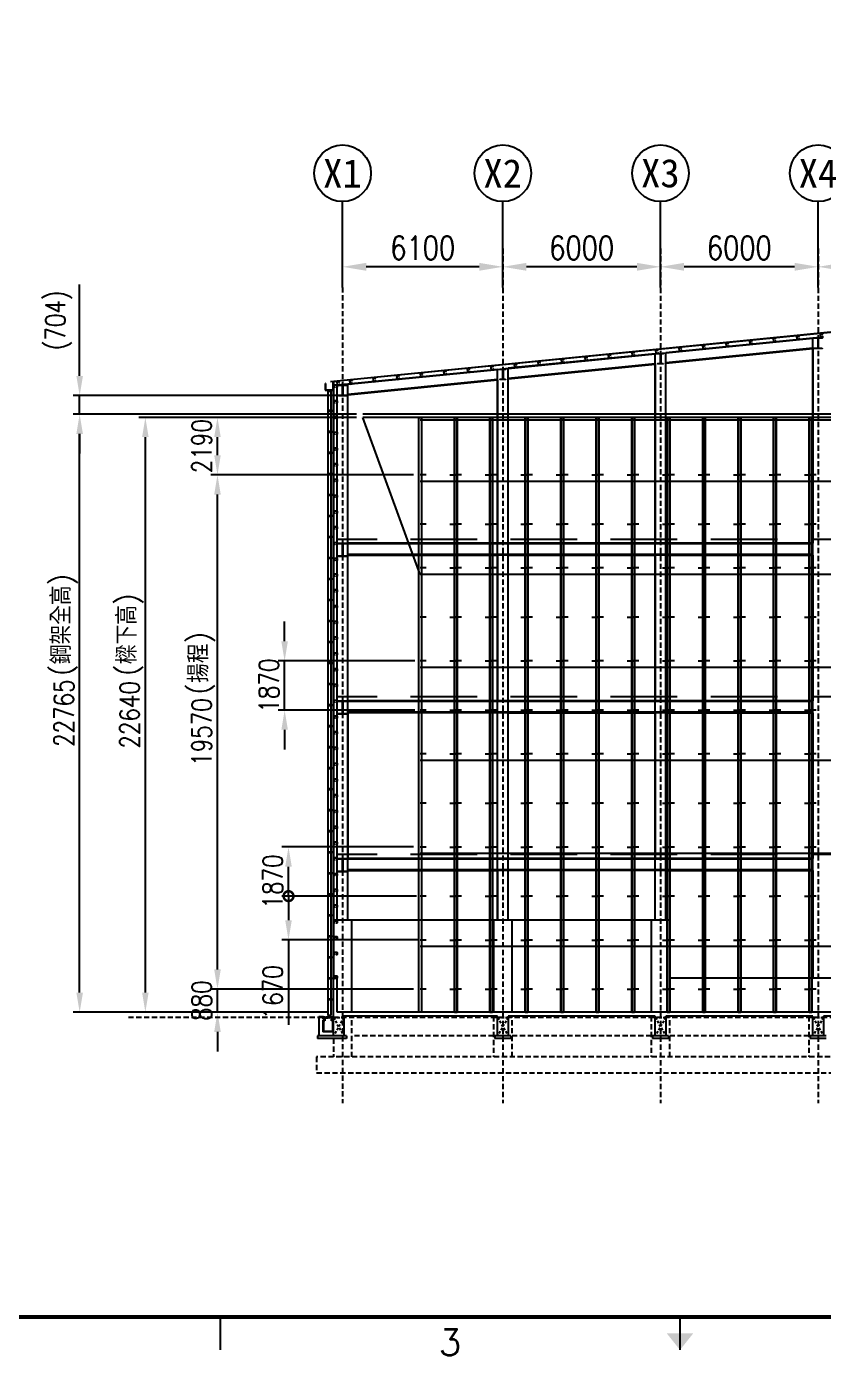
# Model space of a CAD drawing. Extents: x 0 to 210250, y -124674 to 148500.
# Drawn here: x 27758 to 58084, y 2290 to 52868 of the extents above; entities that cross this region are included whole.
import ezdxf
from ezdxf.enums import TextEntityAlignment as Align

# ---------------------------------------------------------------- set-up
doc = ezdxf.new("R2010")
doc.units = 0
doc.header["$LTSCALE"] = 400
doc.header["$PDSIZE"] = 2
for name, pattern in [('CEN', [17, 15, -1, 0, -1]), ('DASHED', [0.75, 0.5, -0.25]), ('DASHED2', [0.375, 0.25, -0.125]), ('HIDDEN', [9.525, 6.35, -3.175]), ('HIDDENX2', [0.75, 0.5, -0.25])]:
    doc.linetypes.add(name, pattern=pattern)
doc.layers.get('0').update_dxf_attribs({"linetype": 'CONTINUOUS'})
doc.layers.get('DEFPOINTS').update_dxf_attribs({"linetype": 'CONTINUOUS'})
for name, color, linetype in [('C1', 1, 'CONTINUOUS'), ('C3', 3, 'CONTINUOUS'), ('C4', 4, 'CONTINUOUS'), ('C5', 5, 'CONTINUOUS'), ('C6', 6, 'CONTINUOUS'), ('CENTER', 6, 'CEN'), ('COLUMN', 1, 'CONTINUOUS'), ('DIM', 2, 'CONTINUOUS'), ('FINISH', 3, 'CONTINUOUS'), ('NOTE', 6, 'CONTINUOUS'), ('PAINT', 3, 'CONTINUOUS'), ('RAIN', 3, 'CONTINUOUS'), ('ROOF-1', 9, 'CONTINUOUS'), ('SECBEAM', 1, 'CONTINUOUS'), ('WALL', 2, 'CONTINUOUS')]:
    doc.layers.add(name, color=color, linetype=linetype)
doc.styles.add('CHINA', font='romans.shx', dxfattribs={"bigfont": 'chineset.shx'})
doc.styles.add('LSP', font='SimSun.ttf')
doc.styles.add('ROMANS', font='romans.shx', dxfattribs={"width": 0.8})
doc.styles.get("Standard").update_dxf_attribs({"font": 'ISOCP.SHX', "bigfont": 'CHINESET.SHX'})
doc.dimstyles.new('AM_ISO', dxfattribs={"dimscale": 300, "dimtxt": 3.5, "dimasz": 3.5, "dimexe": 1, "dimexo": 1, "dimgap": 1.5, "dimtad": 1, "dimdsep": 46, "dimtxsty": 'Standard', "dimcen": 0, "dimclrd": 256, "dimclre": 256, "dimclrt": 256, "dimadec": 0, "dimazin": 2, "dimtp": 0.1, "dimtm": 0.1, "dimtfac": 0.71, "dimtmove": 0, "dimatfit": 3, "dimfxl": 0, "dimlwd": -1, "dimlwe": -1, "dimarcsym": 0})

# ---------------------------------------------------------------- blocks, each defined once
blk = doc.blocks.new('*D71')
at = {"layer": 'DEFPOINTS', "color": 0, "transparency": 16777216}
for p in [(57884, 43725), (57884, 43359), (63884, 43359)]:
    blk.add_point(p, dxfattribs=at)
at = {"layer": 'DIM', "linetype": 'ByBlock', "transparency": 16777216}
for p, q in [((57884, 43659), (57884, 44025)), ((63884, 43659), (63884, 44025)), ((62984, 43725), (58784, 43725))]:
    blk.add_line(p, q, dxfattribs=at)
at = {"layer": 'DIM', "transparency": 16777216}
for points in [[(58784, 43875), (58784, 43575), (57884, 43725)], [(62984, 43875), (62984, 43575), (63884, 43725)]]:
    blk.add_solid(points, dxfattribs=at)
at = {"layer": 'DIM', "transparency": 16777216, "insert": (60884, 44445), "char_height": 900, "attachment_point": 5, "style": 'ROMANS'}
blk.add_mtext('6000', dxfattribs=at)
blk = doc.blocks.new('*D72')
at = {"layer": 'DEFPOINTS', "color": 0, "transparency": 16777216}
for p in [(51884, 43725), (51884, 43359), (57884, 43359)]:
    blk.add_point(p, dxfattribs=at)
at = {"layer": 'DIM', "linetype": 'ByBlock', "transparency": 16777216}
for p, q in [((51884, 43659), (51884, 44025)), ((57884, 43659), (57884, 44025)), ((56984, 43725), (52784, 43725))]:
    blk.add_line(p, q, dxfattribs=at)
at = {"layer": 'DIM', "transparency": 16777216}
for points in [[(52784, 43875), (52784, 43575), (51884, 43725)], [(56984, 43875), (56984, 43575), (57884, 43725)]]:
    blk.add_solid(points, dxfattribs=at)
at = {"layer": 'DIM', "transparency": 16777216, "insert": (54884, 44445), "char_height": 900, "attachment_point": 5, "style": 'ROMANS'}
blk.add_mtext('6000', dxfattribs=at)
blk = doc.blocks.new('*D73')
at = {"layer": 'DEFPOINTS', "color": 0, "transparency": 16777216}
for p in [(45884, 43725), (45884, 43359), (51884, 43359)]:
    blk.add_point(p, dxfattribs=at)
at = {"layer": 'DIM', "linetype": 'ByBlock', "transparency": 16777216}
for p, q in [((45884, 43659), (45884, 44025)), ((51884, 43659), (51884, 44025)), ((50984, 43725), (46784, 43725))]:
    blk.add_line(p, q, dxfattribs=at)
at = {"layer": 'DIM', "transparency": 16777216}
for points in [[(46784, 43875), (46784, 43575), (45884, 43725)], [(50984, 43875), (50984, 43575), (51884, 43725)]]:
    blk.add_solid(points, dxfattribs=at)
at = {"layer": 'DIM', "transparency": 16777216, "insert": (48884, 44445), "char_height": 900, "attachment_point": 5, "style": 'ROMANS'}
blk.add_mtext('6000', dxfattribs=at)
blk = doc.blocks.new('*D74')
at = {"layer": 'DEFPOINTS', "color": 0, "transparency": 16777216}
for p in [(39784, 43725), (39784, 43359), (45884, 43359)]:
    blk.add_point(p, dxfattribs=at)
at = {"layer": 'DIM', "linetype": 'ByBlock', "transparency": 16777216}
for p, q in [((39784, 43659), (39784, 44025)), ((45884, 43659), (45884, 44025)), ((44984, 43725), (40684, 43725))]:
    blk.add_line(p, q, dxfattribs=at)
at = {"layer": 'DIM', "transparency": 16777216}
for points in [[(40684, 43875), (40684, 43575), (39784, 43725)], [(44984, 43875), (44984, 43575), (45884, 43725)]]:
    blk.add_solid(points, dxfattribs=at)
at = {"layer": 'DIM', "transparency": 16777216, "insert": (42834, 44445), "char_height": 900, "attachment_point": 5, "style": 'ROMANS'}
blk.add_mtext('6100', dxfattribs=at)
blk = doc.blocks.new('*D85')
at = {"layer": 'DEFPOINTS', "color": 0, "transparency": 16777216}
for p in [(35023, 16232), (42739, 16232), (39434, 15352)]:
    blk.add_point(p, dxfattribs=at)
at = {"layer": 'DIM', "linetype": 'ByBlock', "transparency": 16777216}
for p, q in [((35023, 16982), (35023, 17732)), ((42489, 16232), (34773, 16232)), ((35023, 15352), (35023, 16232)), ((39184, 15352), (34773, 15352)), ((35023, 14602), (35023, 13852))]:
    blk.add_line(p, q, dxfattribs=at)
at = {"layer": 'DIM', "transparency": 16777216}
for points in [[(34898, 16982), (35148, 16982), (35023, 16232)], [(34898, 14602), (35148, 14602), (35023, 15352)]]:
    blk.add_solid(points, dxfattribs=at)
at = {"layer": 'DIM', "transparency": 16777216, "insert": (34423, 15792), "char_height": 750, "attachment_point": 5, "rotation": 90, "style": 'ROMANS'}
blk.add_mtext('880', dxfattribs=at)
blk = doc.blocks.new('*D86')
at = {"layer": 'DEFPOINTS', "color": 0, "transparency": 16777216}
for p in [(35023, 35802), (42739, 35802), (42739, 16232)]:
    blk.add_point(p, dxfattribs=at)
at = {"layer": 'DIM', "linetype": 'ByBlock', "transparency": 16777216}
for p, q in [((42489, 35802), (34773, 35802)), ((35023, 16982), (35023, 35052)), ((42489, 16232), (34773, 16232))]:
    blk.add_line(p, q, dxfattribs=at)
at = {"layer": 'DIM', "transparency": 16777216}
for points in [[(34898, 35052), (35148, 35052), (35023, 35802)], [(34898, 16982), (35148, 16982), (35023, 16232)]]:
    blk.add_solid(points, dxfattribs=at)
at = {"layer": 'DIM', "transparency": 16777216, "insert": (34423, 26017), "char_height": 750, "attachment_point": 5, "rotation": 90, "style": 'ROMANS'}
blk.add_mtext('19570', dxfattribs=at)
blk = doc.blocks.new('*D87')
at = {"layer": 'DEFPOINTS', "color": 0, "transparency": 16777216}
for p in [(35023, 37992), (40559, 37992), (42739, 35802)]:
    blk.add_point(p, dxfattribs=at)
at = {"layer": 'DIM', "linetype": 'ByBlock', "transparency": 16777216}
for p, q in [((40309, 37992), (34773, 37992)), ((35023, 36552), (35023, 37242)), ((42489, 35802), (34773, 35802))]:
    blk.add_line(p, q, dxfattribs=at)
at = {"layer": 'DIM', "transparency": 16777216}
for points in [[(34898, 37242), (35148, 37242), (35023, 37992)], [(34898, 36552), (35148, 36552), (35023, 35802)]]:
    blk.add_solid(points, dxfattribs=at)
at = {"layer": 'DIM', "transparency": 16777216, "insert": (34423, 36897), "char_height": 750, "attachment_point": 5, "rotation": 90, "style": 'ROMANS'}
blk.add_mtext('2190', dxfattribs=at)
blk = doc.blocks.new('*D88')
at = {"layer": 'DEFPOINTS', "color": 0, "transparency": 16777216}
for p in [(32278, 37992), (40559, 37992), (39434, 15352)]:
    blk.add_point(p, dxfattribs=at)
at = {"layer": 'DIM', "linetype": 'ByBlock', "transparency": 16777216}
for p, q in [((40309, 37992), (32028, 37992)), ((32278, 16102), (32278, 37242)), ((39184, 15352), (32028, 15352))]:
    blk.add_line(p, q, dxfattribs=at)
at = {"layer": 'DIM', "transparency": 16777216}
for points in [[(32153, 37242), (32403, 37242), (32278, 37992)], [(32153, 16102), (32403, 16102), (32278, 15352)]]:
    blk.add_solid(points, dxfattribs=at)
at = {"layer": 'DIM', "transparency": 16777216, "insert": (31678, 26672), "char_height": 750, "attachment_point": 5, "rotation": 90, "style": 'ROMANS'}
blk.add_mtext('22640', dxfattribs=at)
blk = doc.blocks.new('_DotSmall')
at = {"color": 0, "linetype": 'ByBlock', "const_width": 0.5}
blk.add_lwpolyline([(-0.0625, 0, 1), (0.0625, 0, 1)], format="xyb", close=True, dxfattribs=at)
blk = doc.blocks.new('*D89')
at = {"layer": 'DEFPOINTS', "color": 0, "transparency": 16777216}
for p in [(37727, 21642), (42739, 21642), (42739, 19772)]:
    blk.add_point(p, dxfattribs=at)
at = {"layer": 'DIM', "linetype": 'ByBlock', "transparency": 16777216}
for p, q in [((42489, 21642), (37477, 21642)), ((37727, 19772), (37727, 20892)), ((42489, 19772), (37477, 19772))]:
    blk.add_line(p, q, dxfattribs=at)
at = {"layer": 'DIM', "transparency": 16777216}
blk.add_solid([(37602, 20892), (37852, 20892), (37727, 21642)], dxfattribs=at)
at = {"layer": 'DIM', "transparency": 16777216, "xscale": 750, "yscale": 750, "zscale": 750, "rotation": 270}
blk.add_blockref('_DotSmall', (37727, 19772), dxfattribs=at)
at = {"layer": 'DIM', "transparency": 16777216, "insert": (37127, 20332), "char_height": 750, "attachment_point": 5, "rotation": 90, "style": 'ROMANS'}
blk.add_mtext('1870', dxfattribs=at)
blk = doc.blocks.new('*D90')
at = {"layer": 'DEFPOINTS', "color": 0, "transparency": 16777216}
for p in [(37579, 28722), (42789, 28722), (42789, 26852)]:
    blk.add_point(p, dxfattribs=at)
at = {"layer": 'DIM', "linetype": 'ByBlock', "transparency": 16777216}
for p, q in [((37579, 29472), (37579, 30222)), ((42539, 28722), (37329, 28722)), ((37579, 26852), (37579, 28722)), ((42539, 26852), (37329, 26852)), ((37579, 26102), (37579, 25352))]:
    blk.add_line(p, q, dxfattribs=at)
at = {"layer": 'DIM', "transparency": 16777216}
for points in [[(37454, 29472), (37704, 29472), (37579, 28722)], [(37454, 26102), (37704, 26102), (37579, 26852)]]:
    blk.add_solid(points, dxfattribs=at)
at = {"layer": 'DIM', "transparency": 16777216, "insert": (36979, 27787), "char_height": 750, "attachment_point": 5, "rotation": 90, "style": 'ROMANS'}
blk.add_mtext('1870', dxfattribs=at)
blk = doc.blocks.new('A$C6BD511E9')
for p, q in [((0, 22640), (1350, 22640)), ((0, 22540), (1350, 22540)), ((225, 20450), (0, 20450)), ((1125, 20450), (1350, 20450)), ((0, 20200), (1350, 20200)), ((225, 18580), (0, 18580)), ((1125, 18580), (1350, 18580)), ((225, 16910), (0, 16910)), ((1125, 16910), (1350, 16910)), ((0, 16660), (1350, 16660)), ((225, 15040), (0, 15040)), ((1125, 15040), (1350, 15040)), ((225, 13370), (0, 13370)), ((1125, 13370), (1350, 13370)), ((0, 13120), (1350, 13120)), ((225, 11500), (0, 11500)), ((1125, 11500), (1350, 11500)), ((225, 9830), (0, 9830)), ((1125, 9830), (1350, 9830)), ((0, 9580), (1350, 9580)), ((225, 7960), (0, 7960)), ((1125, 7960), (1350, 7960)), ((225, 6290), (0, 6290)), ((1125, 6290), (1350, 6290)), ((0, 6040), (1350, 6040)), ((225, 4420), (0, 4420)), ((1125, 4420), (1350, 4420)), ((225, 2750), (0, 2750)), ((1125, 2750), (1350, 2750)), ((0, 2500), (1350, 2500)), ((225, 880), (0, 880)), ((1125, 880), (1350, 880))]:
    blk.add_line(p, q)
for points in [[(50, 0), (-50, 0), (-50, 22640), (50, 22640)], [(1300, 0), (1400, 0), (1400, 22640), (1300, 22640)]]:
    blk.add_lwpolyline(points, close=True)
blk = doc.blocks.new('Rack 立面圖')
for p, q in [((-9680, 22765), (43280, 22765)), ((-9680, 22640), (43280, 22640)), ((41100, 16660), (43280, 22640))]:
    blk.add_line(p, q)
for p in [(24900, 0), (26250, 0), (27600, 0), (28950, 0), (30300, 0), (31650, 0), (33000, 0), (34350, 0), (35700, 0), (37050, 0), (38400, 0), (39750, 0)]:
    blk.add_blockref('A$C6BD511E9', p)
blk = doc.blocks.new('DOT', base_point=(2085, 2371))
blk.add_line((2083, 2371), (2087, 2371))
at = {"const_width": 0.5}
blk.add_lwpolyline([(2084.75, 2371, 1), (2085.25, 2371, 1)], format="xyb", close=True, dxfattribs=at)
blk = doc.blocks.new('E棟廠房長向立面圖')
at = {"layer": 'C1', "linetype": 'Continuous'}
for p, q in [((-27440, 26740), (-55106, 23995)), ((-27440, 26736), (-55106, 23989)), ((-55310, 23931), (-55310, 23676)), ((-55305, 23931), (-55310, 23931)), ((-55305, 23931), (-55305, 23681)), ((-55005, 23998), (-55005, 1250)), ((-55000, 23999), (-55000, 1250)), ((-55310, 23676), (-55005, 23676)), ((-55305, 23681), (-55005, 23681)), ((-55000, 1250), (-55005, 1250)), ((-55400, -200), (-55400, -250)), ((-55350, -250), (-55400, -250)), ((-55350, -300), (-55400, -300)), ((-55350, -250), (-55350, -300)), ((-55050, -300), (-55050, -250)), ((-55000, -250), (-55050, -250)), ((-55000, -300), (-55050, -300)), ((-55000, -250), (-55000, -200))]:
    blk.add_line(p, q, dxfattribs=at)
at = {"layer": 'C1', "linetype": 'DASHED'}
blk.add_line((9395, -200), (-62796, -200), dxfattribs=at)
at = {"layer": 'C3'}
for p, q in [((-55000, 3500), (-55000, 1300)), ((-42200, 3500), (-55000, 3500)), ((-54300, 0), (-54300, 3500)), ((-48900, 3500), (-48900, 0)), ((-48200, 0), (-48200, 3500)), ((-42900, 3500), (-42900, 0)), ((-42200, 0), (-42200, 3500)), ((-36900, 1300), (-36900, 0))]:
    blk.add_line(p, q, dxfattribs=at)
at = {"layer": 'C3', "linetype": 'Continuous'}
blk.add_line((-550, 1300), (-42200, 1300), dxfattribs=at)
at = {"layer": 'C3', "linetype": 'DASHED'}
for p, q in [((-54300, -1700), (-54300, -150)), ((-48900, -150), (-48900, -1700)), ((-48200, -1700), (-48200, -150)), ((-42900, -150), (-42900, -1700)), ((-42200, -1700), (-42200, -150)), ((-36900, -150), (-36900, -1700)), ((-55000, -1000), (-55000, -1000)), ((-55000, -1000), (-55000, -1700)), ((-48900, -900), (-54300, -900)), ((-48750, -1000), (-48750, -1000)), ((-42900, -900), (-48200, -900)), ((-42750, -1000), (-42750, -1000)), ((-36900, -900), (-42200, -900)), ((-36750, -1000), (-36750, -1000))]:
    blk.add_line(p, q, dxfattribs=at)
blk.add_lwpolyline([(810, -2300), (810, -1700), (-55640, -1700), (-55640, -2300), (810, -2300)], dxfattribs=at)
at = {"layer": 'C4', "linetype": 'Continuous'}
for p, q in [((-36750, 25661), (-42350, 25105)), ((-36750, 25648), (-42350, 25092)), ((-36350, 25700), (-36750, 25661)), ((-36750, 1300), (-36750, 25661)), ((-42750, 25065), (-48349, 24509)), ((-42750, 25052), (-48349, 24496)), ((-42750, 25065), (-42350, 25105)), ((-42750, 3500), (-42750, 25065)), ((-36750, 25272), (-42350, 24716)), ((-36750, 25259), (-42350, 24703)), ((-42350, 3500), (-42350, 25105)), ((-48749, 24470), (-54450, 23904)), ((-48749, 24457), (-54450, 23891)), ((-48749, 24470), (-48349, 24509)), ((-48749, 3500), (-48749, 24470)), ((-42750, 24676), (-48349, 24121)), ((-42750, 24663), (-48349, 24107)), ((-48349, 3500), (-48349, 24509)), ((-54865, 24013), (-55006, 23999)), ((-54865, 24012), (-55005, 23998)), ((-54450, 23904), (-54850, 23864)), ((-54850, 3500), (-54850, 23864)), ((-48749, 24081), (-54450, 23515)), ((-48749, 24068), (-54450, 23502)), ((-54450, 3500), (-54450, 23904))]:
    blk.add_line(p, q, dxfattribs=at)
at = {"layer": 'C4'}
for p, q in [((-55304, 23931), (-55305, 23931)), ((-55305, 23931), (-55305, 23681)), ((-55304, 23682), (-55304, 23931)), ((-55006, 23999), (-55006, 23682)), ((-55005, 23681), (-55005, 23998)), ((-55305, 23681), (-55005, 23681)), ((-55006, 23682), (-55304, 23682))]:
    blk.add_line(p, q, dxfattribs=at)
at = {"layer": 'C4', "color": 4, "linetype": 'Continuous'}
for p, q in [((-36750, 17850), (-54450, 17850)), ((-36750, 17832), (-54450, 17832)), ((-36750, 17418), (-54450, 17418)), ((-36750, 17400), (-54450, 17400)), ((-36750, 11850), (-54450, 11850)), ((-36750, 11832), (-54450, 11832)), ((-36750, 11418), (-54450, 11418)), ((-36750, 11400), (-54450, 11400)), ((-36750, 5850), (-54450, 5850)), ((-36750, 5832), (-54450, 5832)), ((-36750, 5418), (-54450, 5418)), ((-36750, 5400), (-54450, 5400))]:
    blk.add_line(p, q, dxfattribs=at)
at = {"layer": 'C5', "linetype": 'Continuous'}
for p, q in [((-55370, -210), (-55370, -180)), ((-55370, -180), (-55325, -180)), ((-55335, -210), (-55335, -180)), ((-55325, -210), (-55325, -180)), ((-55305, -210), (-55305, -180)), ((-55305, -180), (-55195, -180)), ((-55305, -210), (-55195, -210)), ((-55268, -210), (-55268, -180)), ((-55238, -210), (-55238, -180)), ((-55208, -210), (-55208, -180)), ((-55178, -180), (-55148, -180)), ((-55178, -210), (-55178, -180)), ((-55178, -210), (-55148, -210)), ((-55148, -210), (-55148, -180)), ((-55118, -210), (-55118, -180)), ((-55105, -180), (-55075, -180)), ((-55105, -210), (-55030, -210)), ((-55075, -180), (-55030, -180)), ((-55075, -210), (-55075, -180)), ((-55030, -180), (-55030, -210))]:
    blk.add_line(p, q, dxfattribs=at)
for points in [[(-55325, -180), (-55325, -210), (-55370, -180), (-55370, -210)], [(-55305, -180), (-55305, -210), (-55335, -180), (-55335, -210)], [(-55238, -180), (-55238, -210), (-55268, -180), (-55268, -210)], [(-55178, -180), (-55178, -210), (-55208, -180), (-55208, -210)], [(-55118, -180), (-55118, -210), (-55148, -180), (-55148, -210)], [(-55030, -180), (-55030, -210), (-55075, -180), (-55075, -210)]]:
    blk.add_solid(points, dxfattribs=at)
at = {"layer": 'C6', "linetype": 'Continuous'}
for p, q in [((-55070, -220), (-55070, -230)), ((-55020, -220), (-55070, -220)), ((-55020, -220), (-55070, -220)), ((-55030, -180), (-55030, -230)), ((-55020, -180), (-55030, -180)), ((-55020, -180), (-55030, -180))]:
    blk.add_line(p, q, dxfattribs=at)
for points in [[(-55370, -230), (-55370, -180), (-55380, -230), (-55380, -180)], [(-55330, -220), (-55380, -220), (-55330, -230), (-55380, -230)], [(-55070, -220), (-55020, -220), (-55070, -230), (-55020, -230)], [(-55030, -230), (-55030, -180), (-55020, -230), (-55020, -180)]]:
    blk.add_solid(points, dxfattribs=at)
at = {"layer": 'CENTER', "linetype": 'HIDDENX2'}
for p, q in [((-48550, 29072), (-48550, -3460)), ((-42550, 29072), (-42550, -3460)), ((-36550, 29072), (-36550, -3460))]:
    blk.add_line(p, q, dxfattribs=at)
at = {"layer": 'COLUMN', "linetype": 'Continuous'}
blk.add_line((-55106, 23989), (-55106, 23995), dxfattribs=at)
for points in [[(-36386, 25737), (-36383, 25700), (-36452, 25693), (-36466, 25837), (-36397, 25844), (-36393, 25807), (-36391, 25807), (-36395, 25847), (-36469, 25839), (-36454, 25690), (-36380, 25697), (-36384, 25737), (-36386, 25737)], [(-41759, 25204), (-41755, 25166), (-41825, 25160), (-41839, 25304), (-41769, 25311), (-41765, 25273), (-41763, 25274), (-41767, 25313), (-41842, 25306), (-41827, 25157), (-41752, 25164), (-41756, 25204), (-41759, 25204)], [(-40863, 25293), (-40859, 25255), (-40929, 25248), (-40943, 25393), (-40874, 25400), (-40870, 25362), (-40867, 25363), (-40871, 25402), (-40946, 25395), (-40931, 25246), (-40857, 25253), (-40860, 25293), (-40863, 25293)], [(-39967, 25382), (-39964, 25344), (-40033, 25337), (-40048, 25482), (-39978, 25489), (-39974, 25451), (-39972, 25451), (-39976, 25491), (-40050, 25484), (-40036, 25335), (-39961, 25342), (-39965, 25382), (-39967, 25382)], [(-39072, 25470), (-39068, 25433), (-39138, 25426), (-39152, 25570), (-39082, 25577), (-39079, 25540), (-39076, 25540), (-39080, 25580), (-39155, 25573), (-39140, 25423), (-39065, 25431), (-39069, 25471), (-39072, 25470)], [(-38176, 25559), (-38172, 25522), (-38242, 25515), (-38256, 25659), (-38187, 25666), (-38183, 25629), (-38181, 25629), (-38185, 25669), (-38259, 25662), (-38244, 25512), (-38170, 25520), (-38174, 25560), (-38176, 25559)], [(-37281, 25648), (-37277, 25611), (-37347, 25604), (-37361, 25748), (-37291, 25755), (-37287, 25718), (-37285, 25718), (-37289, 25758), (-37364, 25751), (-37349, 25601), (-37274, 25609), (-37278, 25648), (-37281, 25648)], [(-36400, 25278), (-36400, 25266), (-36700, 25266), (-36700, 25278), (-36555, 25278), (-36555, 25654), (-36700, 25654), (-36700, 25666), (-36400, 25666), (-36400, 25654), (-36545, 25654), (-36545, 25278), (-36400, 25278)], [(-46235, 24759), (-46232, 24722), (-46301, 24715), (-46316, 24859), (-46246, 24866), (-46242, 24829), (-46240, 24829), (-46244, 24869), (-46318, 24862), (-46304, 24712), (-46229, 24720), (-46233, 24760), (-46235, 24759)], [(-45341, 24848), (-45337, 24811), (-45407, 24804), (-45421, 24948), (-45352, 24955), (-45348, 24918), (-45345, 24918), (-45349, 24958), (-45424, 24950), (-45409, 24801), (-45335, 24809), (-45338, 24848), (-45341, 24848)], [(-44445, 24937), (-44442, 24900), (-44511, 24893), (-44526, 25037), (-44456, 25044), (-44452, 25007), (-44450, 25007), (-44454, 25047), (-44528, 25039), (-44514, 24890), (-44439, 24898), (-44443, 24937), (-44445, 24937)], [(-43550, 25026), (-43546, 24989), (-43616, 24982), (-43630, 25126), (-43560, 25133), (-43557, 25096), (-43554, 25096), (-43558, 25136), (-43633, 25128), (-43618, 24979), (-43543, 24986), (-43547, 25026), (-43550, 25026)], [(-42654, 25115), (-42650, 25078), (-42720, 25071), (-42734, 25215), (-42665, 25222), (-42661, 25185), (-42659, 25185), (-42663, 25225), (-42737, 25217), (-42722, 25068), (-42648, 25075), (-42652, 25115), (-42654, 25115)], [(-42448, 24688), (-42448, 24675), (-42648, 24675), (-42648, 24688), (-42552, 24688), (-42552, 25062), (-42648, 25062), (-42648, 25075), (-42448, 25075), (-42448, 25062), (-42544, 25062), (-42544, 24688), (-42448, 24688)], [(-51609, 24226), (-51605, 24189), (-51675, 24182), (-51689, 24326), (-51620, 24333), (-51616, 24296), (-51613, 24296), (-51617, 24336), (-51692, 24328), (-51677, 24179), (-51603, 24186), (-51606, 24226), (-51609, 24226)], [(-50713, 24315), (-50710, 24278), (-50779, 24271), (-50794, 24415), (-50724, 24422), (-50720, 24385), (-50718, 24385), (-50722, 24425), (-50796, 24417), (-50782, 24268), (-50707, 24275), (-50711, 24315), (-50713, 24315)], [(-49818, 24404), (-49814, 24367), (-49884, 24360), (-49898, 24504), (-49828, 24511), (-49825, 24473), (-49822, 24474), (-49826, 24514), (-49901, 24506), (-49886, 24357), (-49811, 24364), (-49815, 24404), (-49818, 24404)], [(-48922, 24493), (-48918, 24455), (-48988, 24448), (-49002, 24593), (-48933, 24600), (-48929, 24562), (-48927, 24563), (-48931, 24602), (-49005, 24595), (-48990, 24446), (-48916, 24453), (-48920, 24493), (-48922, 24493)], [(-48448, 24093), (-48448, 24080), (-48648, 24080), (-48648, 24093), (-48552, 24093), (-48552, 24467), (-48648, 24467), (-48648, 24480), (-48448, 24480), (-48448, 24467), (-48544, 24467), (-48544, 24093), (-48448, 24093)], [(-48027, 24582), (-48023, 24544), (-48092, 24537), (-48107, 24682), (-48037, 24689), (-48033, 24651), (-48031, 24652), (-48035, 24691), (-48110, 24684), (-48095, 24535), (-48020, 24542), (-48024, 24582), (-48027, 24582)], [(-47131, 24671), (-47127, 24633), (-47197, 24626), (-47211, 24771), (-47142, 24777), (-47138, 24740), (-47135, 24740), (-47139, 24780), (-47214, 24773), (-47199, 24624), (-47125, 24631), (-47128, 24671), (-47131, 24671)], [(-54890, 23792), (-54853, 23792), (-54853, 23862), (-54998, 23862), (-54998, 23792), (-54960, 23792), (-54960, 23789), (-55000, 23789), (-55000, 23864), (-54850, 23864), (-54850, 23789), (-54890, 23789), (-54890, 23792)], [(-54782, 23911), (-54778, 23874), (-54848, 23867), (-54862, 24011), (-54792, 24018), (-54789, 23981), (-54786, 23981), (-54790, 24021), (-54865, 24013), (-54850, 23864), (-54775, 23872), (-54779, 23911), (-54782, 23911)], [(-54500, 23481), (-54500, 23469), (-54800, 23469), (-54800, 23481), (-54655, 23481), (-54655, 23857), (-54800, 23857), (-54800, 23869), (-54500, 23869), (-54500, 23857), (-54645, 23857), (-54645, 23481), (-54500, 23481)], [(-54500, 23481), (-54500, 23469), (-54800, 23469), (-54800, 23481), (-54655, 23481), (-54655, 23857), (-54800, 23857), (-54800, 23869), (-54500, 23869), (-54500, 23857), (-54645, 23857), (-54645, 23481), (-54500, 23481)], [(-54296, 23959), (-54292, 23922), (-54362, 23915), (-54376, 24059), (-54306, 24066), (-54303, 24029), (-54300, 24029), (-54304, 24069), (-54379, 24062), (-54364, 23912), (-54289, 23920), (-54293, 23960), (-54296, 23959)], [(-53400, 24048), (-53396, 24011), (-53466, 24004), (-53480, 24148), (-53411, 24155), (-53407, 24118), (-53405, 24118), (-53409, 24158), (-53483, 24151), (-53468, 24001), (-53394, 24009), (-53398, 24049), (-53400, 24048)], [(-52505, 24137), (-52501, 24100), (-52570, 24093), (-52585, 24237), (-52515, 24244), (-52511, 24207), (-52509, 24207), (-52513, 24247), (-52588, 24239), (-52573, 24090), (-52498, 24098), (-52502, 24137), (-52505, 24137)], [(-54890, 23202), (-54853, 23202), (-54853, 23272), (-54998, 23272), (-54998, 23202), (-54960, 23202), (-54960, 23200), (-55000, 23200), (-55000, 23275), (-54850, 23275), (-54850, 23200), (-54890, 23200), (-54890, 23202)], [(-54890, 22602), (-54853, 22602), (-54853, 22672), (-54998, 22672), (-54998, 22602), (-54960, 22602), (-54960, 22600), (-55000, 22600), (-55000, 22675), (-54850, 22675), (-54850, 22600), (-54890, 22600), (-54890, 22602)], [(-54890, 22002), (-54853, 22002), (-54853, 22072), (-54998, 22072), (-54998, 22002), (-54960, 22002), (-54960, 22000), (-55000, 22000), (-55000, 22075), (-54850, 22075), (-54850, 22000), (-54890, 22000), (-54890, 22002)], [(-54890, 21402), (-54853, 21402), (-54853, 21472), (-54998, 21472), (-54998, 21402), (-54960, 21402), (-54960, 21400), (-55000, 21400), (-55000, 21475), (-54850, 21475), (-54850, 21400), (-54890, 21400), (-54890, 21402)], [(-54890, 20802), (-54853, 20802), (-54853, 20872), (-54998, 20872), (-54998, 20802), (-54960, 20802), (-54960, 20800), (-55000, 20800), (-55000, 20875), (-54850, 20875), (-54850, 20800), (-54890, 20800), (-54890, 20802)], [(-54890, 20202), (-54853, 20202), (-54853, 20272), (-54998, 20272), (-54998, 20202), (-54960, 20202), (-54960, 20200), (-55000, 20200), (-55000, 20275), (-54850, 20275), (-54850, 20200), (-54890, 20200), (-54890, 20202)], [(-54890, 19602), (-54853, 19602), (-54853, 19672), (-54998, 19672), (-54998, 19602), (-54960, 19602), (-54960, 19600), (-55000, 19600), (-55000, 19675), (-54850, 19675), (-54850, 19600), (-54890, 19600), (-54890, 19602)], [(-54890, 19002), (-54853, 19002), (-54853, 19072), (-54998, 19072), (-54998, 19002), (-54960, 19002), (-54960, 19000), (-55000, 19000), (-55000, 19075), (-54850, 19075), (-54850, 19000), (-54890, 19000), (-54890, 19002)], [(-54890, 18402), (-54853, 18402), (-54853, 18472), (-54998, 18472), (-54998, 18402), (-54960, 18402), (-54960, 18400), (-55000, 18400), (-55000, 18475), (-54850, 18475), (-54850, 18400), (-54890, 18400), (-54890, 18402)], [(-54890, 17802), (-54853, 17802), (-54853, 17872), (-54998, 17872), (-54998, 17802), (-54960, 17802), (-54960, 17800), (-55000, 17800), (-55000, 17875), (-54850, 17875), (-54850, 17800), (-54890, 17800), (-54890, 17802)], [(-54500, 17368), (-54500, 17350), (-54800, 17350), (-54800, 17368), (-54656, 17368), (-54656, 17832), (-54800, 17832), (-54800, 17850), (-54500, 17850), (-54500, 17832), (-54645, 17832), (-54645, 17368), (-54500, 17368)], [(-54890, 17202), (-54853, 17202), (-54853, 17272), (-54998, 17272), (-54998, 17202), (-54960, 17202), (-54960, 17200), (-55000, 17200), (-55000, 17275), (-54850, 17275), (-54850, 17200), (-54890, 17200), (-54890, 17202)], [(-54890, 16602), (-54853, 16602), (-54853, 16672), (-54998, 16672), (-54998, 16602), (-54960, 16602), (-54960, 16600), (-55000, 16600), (-55000, 16675), (-54850, 16675), (-54850, 16600), (-54890, 16600), (-54890, 16602)], [(-54890, 16002), (-54853, 16002), (-54853, 16072), (-54998, 16072), (-54998, 16002), (-54960, 16002), (-54960, 16000), (-55000, 16000), (-55000, 16075), (-54850, 16075), (-54850, 16000), (-54890, 16000), (-54890, 16002)], [(-54890, 15402), (-54853, 15402), (-54853, 15472), (-54998, 15472), (-54998, 15402), (-54960, 15402), (-54960, 15400), (-55000, 15400), (-55000, 15475), (-54850, 15475), (-54850, 15400), (-54890, 15400), (-54890, 15402)], [(-54890, 14802), (-54853, 14802), (-54853, 14872), (-54998, 14872), (-54998, 14802), (-54960, 14802), (-54960, 14800), (-55000, 14800), (-55000, 14875), (-54850, 14875), (-54850, 14800), (-54890, 14800), (-54890, 14802)], [(-54890, 14202), (-54853, 14202), (-54853, 14272), (-54998, 14272), (-54998, 14202), (-54960, 14202), (-54960, 14200), (-55000, 14200), (-55000, 14275), (-54850, 14275), (-54850, 14200), (-54890, 14200), (-54890, 14202)], [(-54890, 13602), (-54853, 13602), (-54853, 13672), (-54998, 13672), (-54998, 13602), (-54960, 13602), (-54960, 13600), (-55000, 13600), (-55000, 13675), (-54850, 13675), (-54850, 13600), (-54890, 13600), (-54890, 13602)], [(-54890, 13002), (-54853, 13002), (-54853, 13072), (-54998, 13072), (-54998, 13002), (-54960, 13002), (-54960, 13000), (-55000, 13000), (-55000, 13075), (-54850, 13075), (-54850, 13000), (-54890, 13000), (-54890, 13002)], [(-54890, 12402), (-54853, 12402), (-54853, 12472), (-54998, 12472), (-54998, 12402), (-54960, 12402), (-54960, 12400), (-55000, 12400), (-55000, 12475), (-54850, 12475), (-54850, 12400), (-54890, 12400), (-54890, 12402)], [(-54890, 11802), (-54853, 11802), (-54853, 11872), (-54998, 11872), (-54998, 11802), (-54960, 11802), (-54960, 11800), (-55000, 11800), (-55000, 11875), (-54850, 11875), (-54850, 11800), (-54890, 11800), (-54890, 11802)], [(-54500, 11368), (-54500, 11350), (-54800, 11350), (-54800, 11368), (-54656, 11368), (-54656, 11832), (-54800, 11832), (-54800, 11850), (-54500, 11850), (-54500, 11832), (-54645, 11832), (-54645, 11368), (-54500, 11368)], [(-54890, 11202), (-54853, 11202), (-54853, 11272), (-54998, 11272), (-54998, 11202), (-54960, 11202), (-54960, 11200), (-55000, 11200), (-55000, 11275), (-54850, 11275), (-54850, 11200), (-54890, 11200), (-54890, 11202)], [(-54890, 10602), (-54853, 10602), (-54853, 10672), (-54998, 10672), (-54998, 10602), (-54960, 10602), (-54960, 10600), (-55000, 10600), (-55000, 10675), (-54850, 10675), (-54850, 10600), (-54890, 10600), (-54890, 10602)], [(-54890, 10002), (-54853, 10002), (-54853, 10072), (-54998, 10072), (-54998, 10002), (-54960, 10002), (-54960, 10000), (-55000, 10000), (-55000, 10075), (-54850, 10075), (-54850, 10000), (-54890, 10000), (-54890, 10002)], [(-54890, 9402), (-54853, 9402), (-54853, 9472), (-54998, 9472), (-54998, 9402), (-54960, 9402), (-54960, 9400), (-55000, 9400), (-55000, 9475), (-54850, 9475), (-54850, 9400), (-54890, 9400), (-54890, 9402)], [(-54890, 8802), (-54853, 8802), (-54853, 8872), (-54998, 8872), (-54998, 8802), (-54960, 8802), (-54960, 8800), (-55000, 8800), (-55000, 8875), (-54850, 8875), (-54850, 8800), (-54890, 8800), (-54890, 8802)], [(-54890, 8202), (-54853, 8202), (-54853, 8272), (-54998, 8272), (-54998, 8202), (-54960, 8202), (-54960, 8200), (-55000, 8200), (-55000, 8275), (-54850, 8275), (-54850, 8200), (-54890, 8200), (-54890, 8202)], [(-54890, 7602), (-54853, 7602), (-54853, 7672), (-54998, 7672), (-54998, 7602), (-54960, 7602), (-54960, 7600), (-55000, 7600), (-55000, 7675), (-54850, 7675), (-54850, 7600), (-54890, 7600), (-54890, 7602)], [(-54890, 7002), (-54853, 7002), (-54853, 7072), (-54998, 7072), (-54998, 7002), (-54960, 7002), (-54960, 7000), (-55000, 7000), (-55000, 7075), (-54850, 7075), (-54850, 7000), (-54890, 7000), (-54890, 7002)], [(-54890, 6402), (-54853, 6402), (-54853, 6472), (-54998, 6472), (-54998, 6402), (-54960, 6402), (-54960, 6400), (-55000, 6400), (-55000, 6475), (-54850, 6475), (-54850, 6400), (-54890, 6400), (-54890, 6402)], [(-54890, 5802), (-54853, 5802), (-54853, 5872), (-54998, 5872), (-54998, 5802), (-54960, 5802), (-54960, 5800), (-55000, 5800), (-55000, 5875), (-54850, 5875), (-54850, 5800), (-54890, 5800), (-54890, 5802)], [(-54500, 5368), (-54500, 5350), (-54800, 5350), (-54800, 5368), (-54656, 5368), (-54656, 5832), (-54800, 5832), (-54800, 5850), (-54500, 5850), (-54500, 5832), (-54645, 5832), (-54645, 5368), (-54500, 5368)], [(-54890, 5202), (-54853, 5202), (-54853, 5272), (-54998, 5272), (-54998, 5202), (-54960, 5202), (-54960, 5200), (-55000, 5200), (-55000, 5275), (-54850, 5275), (-54850, 5200), (-54890, 5200), (-54890, 5202)], [(-54890, 4602), (-54853, 4602), (-54853, 4672), (-54998, 4672), (-54998, 4602), (-54960, 4602), (-54960, 4600), (-55000, 4600), (-55000, 4675), (-54850, 4675), (-54850, 4600), (-54890, 4600), (-54890, 4602)], [(-54890, 4002), (-54853, 4002), (-54853, 4072), (-54998, 4072), (-54998, 4002), (-54960, 4002), (-54960, 4000), (-55000, 4000), (-55000, 4075), (-54850, 4075), (-54850, 4000), (-54890, 4000), (-54890, 4002)], [(-54890, 3402), (-54853, 3402), (-54853, 3472), (-54998, 3472), (-54998, 3402), (-54960, 3402), (-54960, 3400), (-55000, 3400), (-55000, 3475), (-54850, 3475), (-54850, 3400), (-54890, 3400), (-54890, 3402)], [(-54890, 2802), (-54853, 2802), (-54853, 2872), (-54998, 2872), (-54998, 2802), (-54960, 2802), (-54960, 2800), (-55000, 2800), (-55000, 2875), (-54850, 2875), (-54850, 2800), (-54890, 2800), (-54890, 2802)], [(-54890, 2202), (-54853, 2202), (-54853, 2272), (-54998, 2272), (-54998, 2202), (-54960, 2202), (-54960, 2200), (-55000, 2200), (-55000, 2275), (-54850, 2275), (-54850, 2200), (-54890, 2200), (-54890, 2202)], [(-54890, 1302), (-54853, 1302), (-54853, 1372), (-54998, 1372), (-54998, 1302), (-54960, 1302), (-54960, 1300), (-55000, 1300), (-55000, 1375), (-54850, 1375), (-54850, 1300), (-54890, 1300), (-54890, 1302)]]:
    blk.add_lwpolyline(points, dxfattribs=at)
at = {"layer": 'FINISH', "linetype": 'Continuous'}
for p, q in [((-55550, -200), (-55550, -180)), ((-55380, -180), (-55550, -180)), ((-55380, -180), (-55380, -230)), ((-55380, -320), (-55380, -680)), ((-55070, -730), (-55330, -730))]:
    blk.add_line(p, q, dxfattribs=at)
at = {"layer": 'FINISH'}
blk.add_line((-55020, -680), (-55020, -320), dxfattribs=at)
at = {"layer": 'FINISH', "linetype": 'Continuous'}
for centre, start, end in [((-55330, -680), 180, 270), ((-55070, -680), 270, 0)]:
    blk.add_arc(centre, 50, start, end, dxfattribs=at)
at = {"layer": 'PAINT', "linetype": 'Continuous'}
for p, q in [((-55380, -230), (-55380, -180)), ((-55380, -180), (-55380, -230)), ((-55330, -230), (-55380, -230)), ((-55330, -230), (-55380, -230)), ((-55330, -320), (-55380, -320)), ((-55330, -230), (-55330, -320)), ((-55070, -320), (-55070, -230)), ((-55020, -230), (-55070, -230)), ((-55020, -230), (-55070, -230)), ((-55020, -320), (-55070, -320)), ((-55020, -230), (-55020, -180)), ((-55020, -180), (-55020, -230))]:
    blk.add_line(p, q, dxfattribs=at)
at = {"layer": 'RAIN', "linetype": 'Continuous'}
for p, q in [((-55225, 23676), (-55225, 23646)), ((-55085, 23676), (-55225, 23676)), ((-55225, 23646), (-55085, 23646)), ((-55220, 23646), (-55220, 23641)), ((-55220, 23641), (-55090, 23641)), ((-55215, 23681), (-55215, 23676)), ((-55215, 23641), (-55215, -129)), ((-55095, 23681), (-55095, 23676)), ((-55095, 23641), (-55095, -129)), ((-55090, 23646), (-55090, 23641)), ((-55085, 23676), (-55085, 23646)), ((-55215, 22912), (-55095, 22912)), ((-55215, 22882), (-55095, 22882)), ((-55095, 22902), (-55005, 22902)), ((-55095, 22892), (-55005, 22892)), ((-55215, 22112), (-55095, 22112)), ((-55215, 22082), (-55095, 22082)), ((-55095, 22102), (-55005, 22102)), ((-55095, 22092), (-55005, 22092)), ((-55215, 21312), (-55095, 21312)), ((-55215, 21282), (-55095, 21282)), ((-55095, 21302), (-55005, 21302)), ((-55095, 21292), (-55005, 21292)), ((-55215, 20512), (-55095, 20512)), ((-55215, 20482), (-55095, 20482)), ((-55095, 20502), (-55005, 20502)), ((-55095, 20492), (-55005, 20492)), ((-55215, 19712), (-55095, 19712)), ((-55215, 19682), (-55095, 19682)), ((-55095, 19702), (-55005, 19702)), ((-55095, 19692), (-55005, 19692)), ((-55215, 18912), (-55095, 18912)), ((-55215, 18882), (-55095, 18882)), ((-55095, 18902), (-55005, 18902)), ((-55095, 18892), (-55005, 18892)), ((-55215, 18112), (-55095, 18112)), ((-55215, 18082), (-55095, 18082)), ((-55095, 18102), (-55005, 18102)), ((-55095, 18092), (-55005, 18092)), ((-55215, 17312), (-55095, 17312)), ((-55215, 17282), (-55095, 17282)), ((-55095, 17302), (-55005, 17302)), ((-55095, 17292), (-55005, 17292)), ((-55215, 16512), (-55095, 16512)), ((-55215, 16482), (-55095, 16482)), ((-55095, 16502), (-55005, 16502)), ((-55095, 16492), (-55005, 16492)), ((-55215, 15712), (-55095, 15712)), ((-55215, 15682), (-55095, 15682)), ((-55095, 15702), (-55005, 15702)), ((-55095, 15692), (-55005, 15692)), ((-55215, 14912), (-55095, 14912)), ((-55215, 14882), (-55095, 14882)), ((-55095, 14902), (-55005, 14902)), ((-55095, 14892), (-55005, 14892)), ((-55215, 14112), (-55095, 14112)), ((-55215, 14082), (-55095, 14082)), ((-55095, 14102), (-55005, 14102)), ((-55095, 14092), (-55005, 14092)), ((-55215, 13312), (-55095, 13312)), ((-55215, 13282), (-55095, 13282)), ((-55095, 13302), (-55005, 13302)), ((-55095, 13292), (-55005, 13292)), ((-55215, 12512), (-55095, 12512)), ((-55215, 12482), (-55095, 12482)), ((-55095, 12502), (-55005, 12502)), ((-55095, 12492), (-55005, 12492)), ((-55215, 11712), (-55095, 11712)), ((-55215, 11682), (-55095, 11682)), ((-55095, 11702), (-55005, 11702)), ((-55095, 11692), (-55005, 11692)), ((-55215, 10912), (-55095, 10912)), ((-55215, 10882), (-55095, 10882)), ((-55095, 10902), (-55005, 10902)), ((-55095, 10892), (-55005, 10892)), ((-55215, 10112), (-55095, 10112)), ((-55215, 10082), (-55095, 10082)), ((-55095, 10102), (-55005, 10102)), ((-55095, 10092), (-55005, 10092)), ((-55215, 9312), (-55095, 9312)), ((-55215, 9282), (-55095, 9282)), ((-55095, 9302), (-55005, 9302)), ((-55095, 9292), (-55005, 9292)), ((-55215, 8512), (-55095, 8512)), ((-55215, 8482), (-55095, 8482)), ((-55095, 8502), (-55005, 8502)), ((-55095, 8492), (-55005, 8492)), ((-55215, 7712), (-55095, 7712)), ((-55215, 7682), (-55095, 7682)), ((-55095, 7702), (-55005, 7702)), ((-55095, 7692), (-55005, 7692)), ((-55215, 6912), (-55095, 6912)), ((-55215, 6882), (-55095, 6882)), ((-55095, 6902), (-55005, 6902)), ((-55095, 6892), (-55005, 6892)), ((-55215, 6112), (-55095, 6112)), ((-55215, 6082), (-55095, 6082)), ((-55095, 6102), (-55005, 6102)), ((-55095, 6092), (-55005, 6092)), ((-55215, 5312), (-55095, 5312)), ((-55215, 5282), (-55095, 5282)), ((-55095, 5302), (-55005, 5302)), ((-55095, 5292), (-55005, 5292)), ((-55215, 4512), (-55095, 4512)), ((-55215, 4482), (-55095, 4482)), ((-55095, 4502), (-55005, 4502)), ((-55095, 4492), (-55005, 4492)), ((-55215, 3712), (-55095, 3712)), ((-55215, 3682), (-55095, 3682)), ((-55095, 3702), (-55005, 3702)), ((-55095, 3692), (-55005, 3692)), ((-55215, 2912), (-55095, 2912)), ((-55215, 2882), (-55095, 2882)), ((-55095, 2902), (-55005, 2902)), ((-55095, 2892), (-55005, 2892)), ((-55215, 2112), (-55095, 2112)), ((-55215, 2082), (-55095, 2082)), ((-55095, 2102), (-55005, 2102)), ((-55095, 2092), (-55005, 2092)), ((-55215, 1312), (-55095, 1312)), ((-55215, 1282), (-55095, 1282)), ((-55095, 1302), (-55005, 1302)), ((-55095, 1292), (-55005, 1292)), ((-55215, 512), (-55095, 512)), ((-55215, 482), (-55095, 482)), ((-55095, 502), (-55000, 502)), ((-55095, 492), (-55000, 492)), ((-55095, -129), (-55215, -129))]:
    blk.add_line(p, q, dxfattribs=at)
at = {"layer": 'ROOF-1', "linetype": 'Continuous'}
for points in [[(-36750, 17850), (-42350, 17850), (-42350, 24703), (-36750, 25259)], [(-42750, 17850), (-48350, 17850), (-48350, 24107), (-42750, 24663)], [(-48750, 17850), (-54450, 17850), (-54450, 23502), (-48750, 24068)], [(-48750, 11850), (-54450, 11850), (-54450, 17400), (-48750, 17400)], [(-42750, 11850), (-48350, 11850), (-48350, 17400), (-42750, 17400)], [(-36750, 11850), (-42350, 11850), (-42350, 17400), (-36750, 17400)], [(-54450, 5850), (-48750, 5850), (-48750, 11400), (-54450, 11400)], [(-42750, 5850), (-48350, 5850), (-48350, 11400), (-42750, 11400)], [(-36750, 5850), (-42350, 5850), (-42350, 11400), (-36750, 11400)], [(-48750, 3500), (-54450, 3500), (-54450, 5400), (-48750, 5400)]]:
    blk.add_lwpolyline(points, close=True, dxfattribs=at)
blk.add_lwpolyline([(-42350, 3500), (-42350, 5400), (-36750, 5400), (-36750, 1300), (-42200, 1300), (-42200, 3500), (-42350, 3500)], dxfattribs=at)
at = {"layer": 'SECBEAM'}
for p, q in [((-55000, -250), (-55000, 1300)), ((-55000, 1300), (-54850, 1300)), ((-54850, 0), (-54850, 1300)), ((-55000, -900), (-55000, -300)), ((0, 0), (-54850, 0)), ((-48750, -150), (-54600, -150)), ((-48750, -900), (-48750, -150)), ((-42750, -150), (-48350, -150)), ((-42750, -900), (-42750, -150)), ((-36750, -150), (-42350, -150)), ((-36750, -900), (-36750, -150)), ((-30750, -150), (-36350, -150)), ((-54500, -900), (-54500, -1000)), ((-48850, -900), (-48850, -1000)), ((-48250, -900), (-48250, -1000)), ((-42850, -900), (-42850, -1000)), ((-42250, -900), (-42250, -1000)), ((-36850, -900), (-36850, -1000))]:
    blk.add_line(p, q, dxfattribs=at)
at = {"layer": 'SECBEAM', "linetype": 'Continuous'}
for p, q in [((-55550, -200), (-55550, -900)), ((-55400, -200), (-55550, -200)), ((-55400, -200), (-55400, -250)), ((-55400, -300), (-55400, -750)), ((-54600, -150), (-54600, -900)), ((-48350, -150), (-48350, -900)), ((-42350, -150), (-42350, -900)), ((-36350, -150), (-36350, -900)), ((-54600, -900), (-55600, -900)), ((-54500, -900), (-55600, -900)), ((-55600, -900), (-55600, -1000)), ((-54500, -1000), (-55600, -1000)), ((-55000, -750), (-55400, -750)), ((-48350, -900), (-48850, -900)), ((-48250, -900), (-48850, -900)), ((-48250, -1000), (-48850, -1000)), ((-42350, -900), (-42850, -900)), ((-42250, -900), (-42850, -900)), ((-42250, -1000), (-42850, -1000)), ((-36350, -900), (-36850, -900)), ((-36250, -900), (-36850, -900)), ((-36250, -1000), (-36850, -1000))]:
    blk.add_line(p, q, dxfattribs=at)
at = {"layer": 'SECBEAM', "color": 7, "linetype": 'DASHED2'}
for p, q in [((-55000, -200), (-54600, -200)), ((-54600, -200), (-55000, -900)), ((-55000, -200), (-54600, -900)), ((-48750, -200), (-48350, -200)), ((-48350, -200), (-48750, -900)), ((-48750, -200), (-48350, -900)), ((-42750, -200), (-42350, -200)), ((-42350, -200), (-42750, -900)), ((-42750, -200), (-42350, -900)), ((-36750, -200), (-36350, -200)), ((-36350, -200), (-36750, -900)), ((-36750, -200), (-36350, -900))]:
    blk.add_line(p, q, dxfattribs=at)
at = {"layer": 'WALL', "color": 9, "linetype": 'HIDDEN'}
for p, q in [((0, 18000), (-54850, 18000)), ((0, 12000), (-54850, 12000)), ((0, 6000), (-54850, 6000))]:
    blk.add_line(p, q, dxfattribs=at)
at = {"layer": 'C4', "linetype": 'Continuous', "xscale": -10.00000000000001, "yscale": 10.00000000000001, "zscale": 10, "rotation": 90}
blk.add_blockref('DOT', (-55374, -207), dxfattribs=at)
blk = doc.blocks.new('ASRSa1')
for p, q in [((140.5, 15), (140.5, 10)), ((210.5, 15), (210.5, 10))]:
    blk.add_line(p, q)
at = {"const_width": 0.6}
blk.add_lwpolyline([(25, 15), (826, 15), (826, 579), (25, 579)], close=True, dxfattribs=at)
blk.add_solid([(212.5, 12.5), (210.5, 10), (208.5, 12.5)])
at = {"style": 'ROMANS'}
blk.add_text('3', height=4, dxfattribs=at).set_placement((175.5, 13.16), align=Align.TOP_CENTER)
blk = doc.blocks.new('*D134')
at = {"layer": 'DEFPOINTS', "color": 0, "transparency": 16777216}
for p in [(29778, 38117), (40559, 38117), (36934, 15352)]:
    blk.add_point(p, dxfattribs=at)
at = {"layer": 'DIM', "linetype": 'ByBlock', "transparency": 16777216}
for p, q in [((40309, 38117), (29528, 38117)), ((29778, 16102), (29778, 37367)), ((36684, 15352), (29528, 15352))]:
    blk.add_line(p, q, dxfattribs=at)
at = {"layer": 'DIM', "transparency": 16777216}
for points in [[(29653, 37367), (29903, 37367), (29778, 38117)], [(29653, 16102), (29903, 16102), (29778, 15352)]]:
    blk.add_solid(points, dxfattribs=at)
at = {"layer": 'DIM', "transparency": 16777216, "insert": (29178, 26734), "char_height": 750, "attachment_point": 5, "rotation": 90, "style": 'ROMANS'}
blk.add_mtext('22765', dxfattribs=at)
blk = doc.blocks.new('*D135')
at = {"layer": 'DEFPOINTS', "color": 0, "transparency": 16777216}
for p in [(42852, 19772), (37727, 18102), (42964, 18102)]:
    blk.add_point(p, dxfattribs=at)
at = {"layer": 'DIM', "linetype": 'ByBlock', "transparency": 16777216}
for p, q in [((42602, 19772), (37477, 19772)), ((37727, 19772), (37727, 18852)), ((42714, 18102), (37477, 18102)), ((37727, 18102), (37727, 14873))]:
    blk.add_line(p, q, dxfattribs=at)
at = {"layer": 'DIM', "transparency": 16777216}
blk.add_solid([(37602, 18852), (37852, 18852), (37727, 18102)], dxfattribs=at)
at = {"layer": 'DIM', "transparency": 16777216, "xscale": 750, "yscale": 750, "zscale": 750, "rotation": 90}
blk.add_blockref('_DotSmall', (37727, 19772), dxfattribs=at)
at = {"layer": 'DIM', "transparency": 16777216, "insert": (37127, 16112), "char_height": 750, "attachment_point": 5, "rotation": 90, "style": 'ROMANS'}
blk.add_mtext('1670', dxfattribs=at)
blk = doc.blocks.new('*D137')
at = {"layer": 'DEFPOINTS', "color": 0, "transparency": 16777216}
for p in [(29778, 38821), (39934, 38821), (40559, 38117)]:
    blk.add_point(p, dxfattribs=at)
at = {"layer": 'DIM', "linetype": 'ByBlock', "transparency": 16777216}
for p, q in [((29778, 39571), (29778, 43056)), ((39684, 38821), (29528, 38821)), ((29778, 38117), (29778, 38821)), ((40309, 38117), (29528, 38117)), ((29778, 37367), (29778, 36617))]:
    blk.add_line(p, q, dxfattribs=at)
at = {"layer": 'DIM', "transparency": 16777216}
for points in [[(29653, 39571), (29903, 39571), (29778, 38821)], [(29653, 37367), (29903, 37367), (29778, 38117)]]:
    blk.add_solid(points, dxfattribs=at)
at = {"layer": 'DIM', "transparency": 16777216, "insert": (28982, 41688), "char_height": 750, "attachment_point": 5, "rotation": 90, "style": 'ROMANS'}
blk.add_mtext('(704)', dxfattribs=at)

msp = doc.modelspace()

# ---------------------------------------------------------------- linework, layer by layer
at = {"layer": 'C1'}
for centre in [(39784.409, 47285.532), (45884.409, 47285.532), (51884.409, 47285.532), (57884.409, 47285.532)]:
    msp.add_circle(centre, 1080, dxfattribs=at)
at = {"layer": 'CENTER', "linetype": 'HIDDENX2'}
msp.add_line((39784.409, 42942.394), (39784.409, 11891.64), dxfattribs=at)
at = {"layer": 'DIM'}
for p, q in [((39784.409, 42942.394), (39784.409, 46205.532)), ((45884.409, 42942.394), (45884.409, 46205.532)), ((51884.409, 42942.394), (51884.409, 46205.532)), ((57884.409, 42942.394), (57884.409, 46205.532))]:
    msp.add_line(p, q, dxfattribs=at)

# ---------------------------------------------------------------- block references
msp.add_blockref('E棟廠房長向立面圖', (94434.409, 15351.501))
at = {"xscale": -1}
msp.add_blockref('Rack 立面圖', (83839.409, 15351.501), dxfattribs=at)
at = {"layer": 'DIM', "xscale": 250, "yscale": 250, "zscale": 250}
msp.add_blockref('ASRSa1', (0, 0), dxfattribs=at)

# ---------------------------------------------------------------- texts
at = {"layer": 'C1', "style": 'LSP', "width": 1}
for s, p in [('X1', (39778.372, 47281.682)), ('X2', (45878.372, 47281.682)), ('X3', (51878.372, 47281.682)), ('X4', (57878.372, 47281.682))]:
    msp.add_text(s, height=1080, dxfattribs=at).set_placement(p, align=Align.MIDDLE)
at = {"layer": 'NOTE', "style": 'CHINA'}
for s, p in [('(鋼架全高)', (29444.955, 28150.022)), ('(樑下高)', (31944.955, 28150.022)), ('(揚程)', (34671.432, 27440.038))]:
    msp.add_text(s, height=750, rotation=90, dxfattribs=at).set_placement(p)

# ---------------------------------------------------------------- dimensions: what is measured, and where the dimension line sits
at = {"layer": 'DIM'}
for base, p1, p2, angle, override, picture, middle in [((39784.409, 43725.419), (45884.409, 43359.439), (39784.409, 43359.439), 180, {"dimtxt": 3, "dimasz": 3, "dimgap": 0.9, "dimtxsty": 'ROMANS', "dimfxl": 10}, '*D74', (42834.409, 44445.419)), ((45884.409, 43725.419), (51884.409, 43359.439), (45884.409, 43359.439), 180, {"dimtxt": 3, "dimasz": 3, "dimgap": 0.9, "dimtxsty": 'ROMANS', "dimfxl": 10}, '*D73', (48884.409, 44445.419)), ((51884.409, 43725.419), (57884.409, 43359.439), (51884.409, 43359.439), 180, {"dimtxt": 3, "dimasz": 3, "dimgap": 0.9, "dimtxsty": 'ROMANS', "dimfxl": 10}, '*D72', (54884.409, 44445.419)), ((57884.409, 43725.419), (63884.409, 43359.439), (57884.409, 43359.439), 180, {"dimtxt": 3, "dimasz": 3, "dimgap": 0.9, "dimtxsty": 'ROMANS', "dimfxl": 10}, '*D71', (60884.409, 44445.419)), ((29777.969, 38116.501), (36934.409, 15351.501), (40559.409, 38116.501), 90, {"dimscale": 250, "dimtxt": 3, "dimasz": 3, "dimgap": 0.9, "dimtxsty": 'ROMANS', "dimfxl": 10}, '*D134', (29177.969, 26734.001)), ((32277.969, 37991.501), (39434.409, 15351.501), (40559.409, 37991.501), 90, {"dimscale": 250, "dimtxt": 3, "dimasz": 3, "dimgap": 0.9, "dimtxsty": 'ROMANS', "dimfxl": 10}, '*D88', (31677.969, 26671.501)), ((35022.871, 35801.501), (42739.409, 16231.501), (42739.409, 35801.501), 90, {"dimscale": 250, "dimtxt": 3, "dimasz": 3, "dimgap": 0.9, "dimtxsty": 'ROMANS', "dimfxl": 10}, '*D86', (34422.871, 26016.501)), ((37727.044, 18101.501), (42851.909, 19771.501), (42964.409, 18101.501), 90, {"dimscale": 250, "dimtxt": 3, "dimasz": 3, "dimgap": 0.9, "dimtxsty": 'ROMANS', "dimblk1": 'DotSmall', "dimsah": 1, "dimfxl": 10}, '*D135', (37127.044, 16112.215))]:
    dim = msp.add_linear_dim(base=base, p1=p1, p2=p2, angle=angle, dimstyle='AM_ISO', override=override, dxfattribs=at)
    dim.commit()
    dim.dimension.update_dxf_attribs({"geometry": picture, "text_midpoint": middle})
dim = msp.add_linear_dim(base=(29777.969, 38820.615), p1=(40559.409, 38116.501), p2=(39934.409, 38820.615), angle=90, text='(<>)', dimstyle='AM_ISO', override={"dimscale": 250, "dimtxt": 3, "dimasz": 3, "dimgap": 0.9, "dimdec": 0, "dimtxsty": 'ROMANS', "dimfxl": 10}, dxfattribs=at)
dim.commit()
dim.dimension.update_dxf_attribs({"geometry": '*D137', "text_midpoint": (28981.54, 41688.472)})
for base, p1, p2, override, picture, middle in [((35022.871, 37991.501), (42739.409, 35801.501), (40559.409, 37991.501), {"dimscale": 250, "dimtxt": 3, "dimasz": 3, "dimgap": 0.9, "dimtxsty": 'ROMANS', "dimfxl": 10}, '*D87', (35022.871, 36896.501)), ((37579.267, 28721.501), (42789.409, 26851.501), (42789.409, 28721.501), {"dimscale": 250, "dimtxt": 3, "dimasz": 3, "dimgap": 0.9, "dimtxsty": 'ROMANS', "dimfxl": 10}, '*D90', (37579.267, 27786.501)), ((37727.044, 21641.501), (42739.409, 19771.501), (42739.409, 21641.501), {"dimscale": 250, "dimtxt": 3, "dimasz": 3, "dimgap": 0.9, "dimtxsty": 'ROMANS', "dimblk1": 'DotSmall', "dimsah": 1, "dimfxl": 10}, '*D89', (37727.044, 20331.501)), ((35022.871, 16231.501), (39434.409, 15351.501), (42739.409, 16231.501), {"dimscale": 250, "dimtxt": 3, "dimasz": 3, "dimgap": 0.9, "dimtxsty": 'ROMANS', "dimfxl": 10}, '*D85', (35022.871, 15791.501))]:
    dim = msp.add_linear_dim(base=base, p1=p1, p2=p2, angle=90, dimstyle='AM_ISO', override=override, dxfattribs=at)
    dim.commit()
    dim.dimension.update_dxf_attribs({"geometry": picture, "text_midpoint": middle, "dimtype": 160})

doc.saveas('drawing.dxf')
